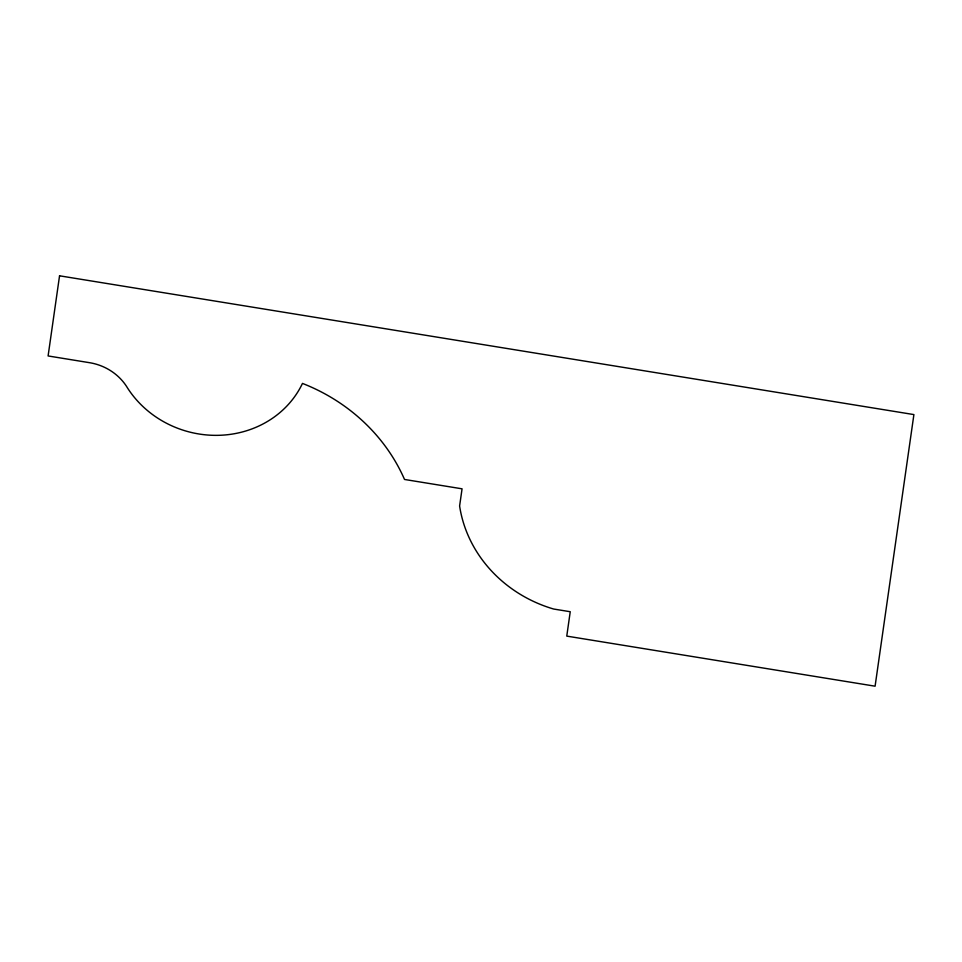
<?xml version="1.0" encoding="UTF-8"?>
<svg xmlns="http://www.w3.org/2000/svg" width="962" height="962" viewBox="0 0 962 962"><rect width="100%" height="100%" fill="white"/><g stroke="black" fill="none" stroke-linecap="round" stroke-linejoin="round"><path stroke-width="1.44" d="M59.548 275.805L48.1 355.952L88.913 362.59A51.744 47.691 15.5 0 1 126.443 386.243A99.375 91.618 15.5 0 0 217.665 435.341A99.375 91.618 15.5 0 0 302.477 383.417A179.413 165.404 15.5 0 1 404.521 479.461L462.061 488.816L459.608 505.976A129.93 119.781 15.5 0 0 553.655 609.03L570.238 611.724L566.762 636.11L875.095 686.195L913.9 414.586L59.548 275.805"/></g></svg>
